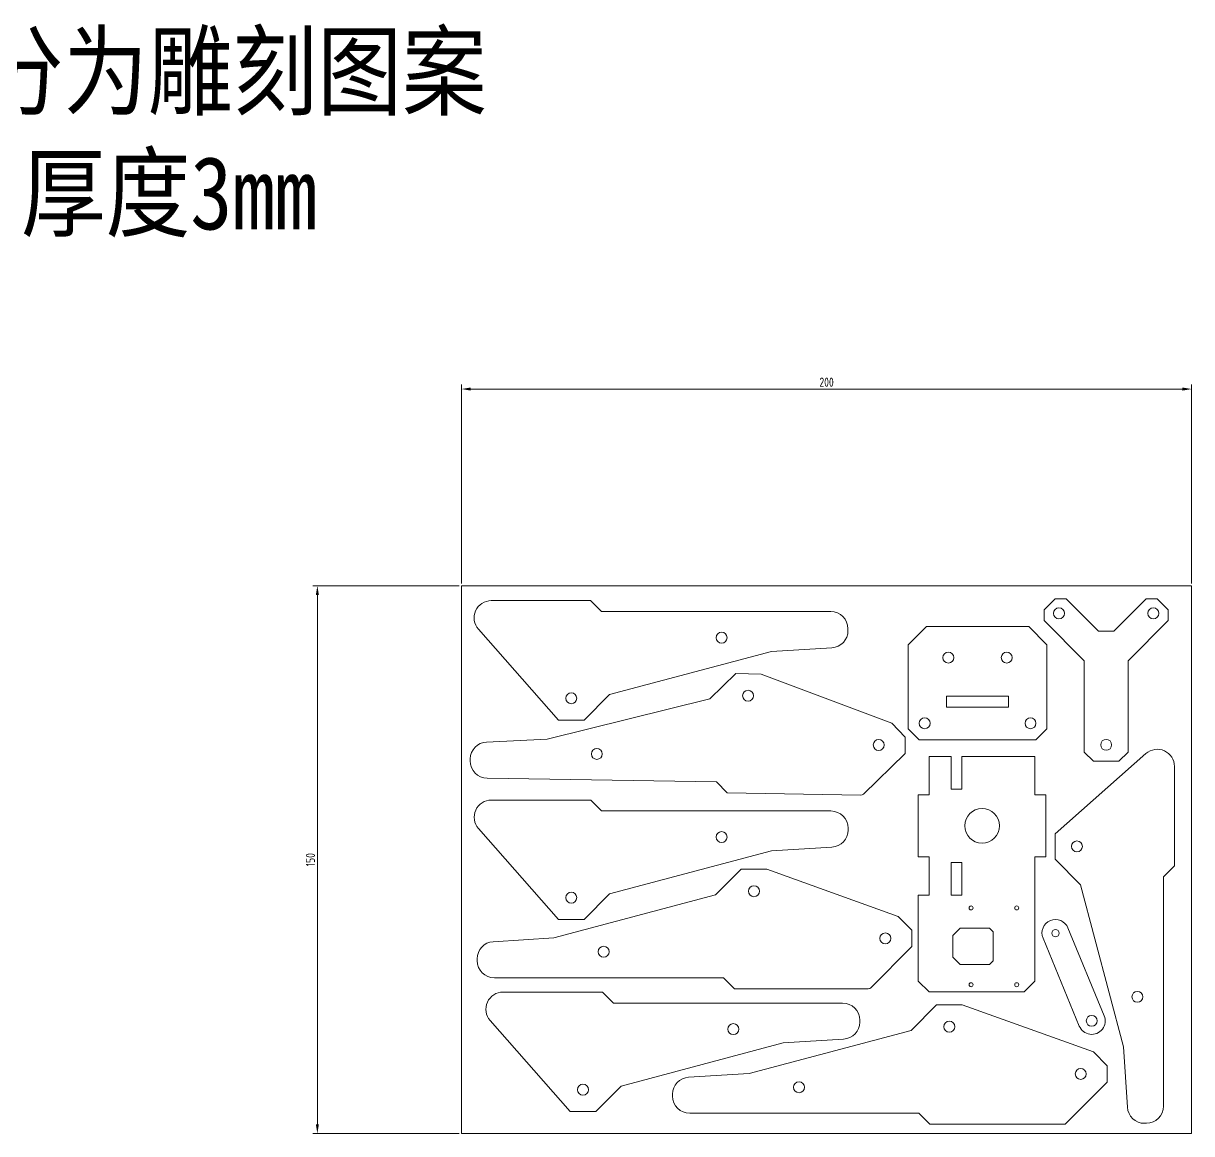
# Model space of a CAD drawing. Header units: millimetres. Extents: x 9121 to 9769, y -4282 to -3493.
# Drawn here: x 9440.6 to 9760.6, y -3797 to -3493 of the extents above; entities that cross this region are included whole.
import ezdxf

# ---------------------------------------------------------------- set-up
doc = ezdxf.new("R2010")
doc.units = ezdxf.units.MM
doc.header["$LTSCALE"] = 100
doc.header["$PDMODE"] = 3
doc.header["$PDSIZE"] = 8
doc.layers.get('0').update_dxf_attribs({"linetype": 'CONTINUOUS', "lineweight": 5})
doc.layers.get('Defpoints').update_dxf_attribs({"linetype": 'CONTINUOUS', "lineweight": 5})
doc.layers.add('细实线', color=7, linetype='CONTINUOUS', lineweight=5)
doc.styles.add('1.25', font='iso.shx', dxfattribs={"width": 0.85, "height": 1.25})
doc.styles.get("Standard").update_dxf_attribs({"font": 'iso.shx', "width": 0.85})
doc.dimstyles.new('ISO-25', dxfattribs={"dimtxt": 2.5, "dimasz": 2.5, "dimexe": 1.25, "dimexo": 0.625, "dimtad": 1, "dimtxsty": 'Standard', "dimcen": 2.5, "dimadec": 0, "dimazin": 0, "dimtfac": 1, "dimtmove": 0, "dimatfit": 3, "dimfxl": 1, "dimlwd": -1, "dimlwe": -1, "dimarcsym": 0})

# ---------------------------------------------------------------- blocks, each defined once
blk = doc.blocks.new('*D42')
at = {"layer": 'Defpoints', "color": 0, "transparency": 16777216}
for p in [(9560.64, -3647.04), (9521.15, -3797.04), (9560.64, -3797.04)]:
    blk.add_point(p, dxfattribs=at)
at = {"layer": '细实线', "color": 0, "transparency": 16777216}
for p, q in [((9560.02, -3647.04), (9519.9, -3647.04)), ((9521.15, -3649.54), (9521.15, -3794.54)), ((9560.02, -3797.04), (9519.9, -3797.04))]:
    blk.add_line(p, q, dxfattribs=at)
for points in [[(9520.73, -3649.54), (9521.56, -3649.54), (9521.15, -3647.04)], [(9520.73, -3794.54), (9521.56, -3794.54), (9521.15, -3797.04)]]:
    blk.add_solid(points, dxfattribs=at)
at = {"layer": '细实线', "color": 0, "transparency": 16777216, "insert": (9519.24, -3722.04), "char_height": 2.5, "attachment_point": 5, "rotation": 90}
blk.add_mtext('150', dxfattribs=at)
blk = doc.blocks.new('*D43')
at = {"layer": 'Defpoints', "color": 0, "transparency": 16777216}
for p in [(9760.64, -3593.15), (9560.64, -3647.04), (9760.64, -3647.04)]:
    blk.add_point(p, dxfattribs=at)
at = {"layer": '细实线', "color": 0, "transparency": 16777216}
for p, q in [((9560.64, -3646.42), (9560.64, -3591.9)), ((9563.14, -3593.15), (9758.14, -3593.15)), ((9760.64, -3646.42), (9760.64, -3591.9))]:
    blk.add_line(p, q, dxfattribs=at)
for points in [[(9563.14, -3592.73), (9563.14, -3593.57), (9560.64, -3593.15)], [(9758.14, -3592.73), (9758.14, -3593.57), (9760.64, -3593.15)]]:
    blk.add_solid(points, dxfattribs=at)
at = {"layer": '细实线', "color": 0, "transparency": 16777216, "insert": (9660.64, -3591.28), "char_height": 2.5, "attachment_point": 5}
blk.add_mtext('200', dxfattribs=at)

msp = doc.modelspace()

# ---------------------------------------------------------------- linework, layer by layer
msp.add_line((9716.004, -3658.176), (9688.004, -3658.176))
at = {"layer": '细实线'}
for p, q in [((9568.794, -3651.096), (9596.006, -3651.096)), ((9599.006, -3654.096), (9596.006, -3651.096)), ((9723.229, -3650.564), (9720.229, -3653.564)), ((9723.229, -3650.564), (9726.229, -3650.564)), ((9726.229, -3650.564), (9735.108, -3659.443)), ((9748.229, -3650.564), (9739.35, -3659.443)), ((9751.229, -3650.564), (9748.229, -3650.564)), ((9751.229, -3650.564), (9754.229, -3653.564)), ((9599.006, -3654.096), (9661.809, -3654.096)), ((9720.229, -3656.564), (9720.229, -3653.564)), ((9754.229, -3656.564), (9754.229, -3653.564)), ((9720.229, -3656.564), (9731.229, -3667.564)), ((9754.229, -3656.564), (9743.229, -3667.564)), ((9587.191, -3683.819), (9565.266, -3658.901)), ((9666.509, -3658.796), (9666.509, -3659.304)), ((9688.004, -3658.176), (9683.004, -3663.176)), ((9716.004, -3658.176), (9721.004, -3663.176)), ((9735.108, -3659.443), (9739.35, -3659.443)), ((9662.1, -3663.995), (9645.549, -3665.024)), ((9683.004, -3663.176), (9683.004, -3686.176)), ((9721.004, -3663.176), (9721.004, -3686.176)), ((9601.191, -3676.819), (9645.549, -3665.024)), ((9731.229, -3692.564), (9731.229, -3667.564)), ((9743.229, -3692.564), (9743.229, -3667.564)), ((9628.627, -3677.964), (9635.737, -3671.075)), ((9642.736, -3671.186), (9635.737, -3671.075)), ((9642.736, -3671.186), (9678.527, -3684.678)), ((9601.191, -3676.819), (9594.191, -3683.819)), ((9628.627, -3677.964), (9584.088, -3689.058)), ((9693.504, -3680.276), (9693.504, -3677.276)), ((9693.504, -3677.276), (9710.504, -3677.276)), ((9693.504, -3680.276), (9710.504, -3680.276)), ((9710.504, -3677.276), (9710.504, -3680.276)), ((9587.191, -3683.819), (9594.191, -3683.819)), ((9682.214, -3688.5), (9678.527, -3684.678)), ((9686.004, -3689.176), (9683.004, -3686.176)), ((9718.004, -3689.176), (9721.004, -3686.176)), ((9567.523, -3689.826), (9584.088, -3689.058)), ((9682.214, -3688.5), (9682.143, -3692.972)), ((9686.004, -3689.176), (9718.004, -3689.176)), ((9682.143, -3692.972), (9670.754, -3704.06)), ((9723.217, -3714.904), (9748.135, -3692.98)), ((9731.229, -3692.564), (9733.729, -3695.076)), ((9743.229, -3692.564), (9740.729, -3695.076)), ((9563.033, -3694.954), (9563.041, -3694.447)), ((9688.734, -3704.255), (9688.734, -3693.755)), ((9694.734, -3693.755), (9688.734, -3693.755)), ((9694.734, -3702.755), (9694.734, -3693.755)), ((9717.734, -3693.755), (9697.734, -3693.755)), ((9697.734, -3693.755), (9697.734, -3702.755)), ((9717.734, -3704.255), (9717.734, -3693.755)), ((9733.729, -3695.076), (9740.729, -3695.076)), ((9755.94, -3696.508), (9755.94, -3723.72)), ((9630.453, -3700.718), (9567.658, -3699.728)), ((9630.453, -3700.718), (9633.406, -3703.765)), ((9697.734, -3702.755), (9694.734, -3702.755)), ((9568.807, -3705.695), (9596.019, -3705.695)), ((9599.019, -3708.695), (9596.019, -3705.695)), ((9670.04, -3704.343), (9633.406, -3703.765)), ((9688.734, -3704.255), (9685.734, -3704.255)), ((9685.734, -3704.255), (9685.734, -3721.255)), ((9720.734, -3704.255), (9717.734, -3704.255)), ((9720.734, -3704.255), (9720.734, -3721.255)), ((9599.019, -3708.695), (9661.822, -3708.695)), ((9587.204, -3738.418), (9565.279, -3713.5)), ((9666.522, -3713.395), (9666.522, -3713.903)), ((9723.217, -3714.904), (9723.217, -3721.904)), ((9662.114, -3718.594), (9645.562, -3719.623)), ((9601.204, -3731.418), (9645.562, -3719.623)), ((9685.734, -3721.255), (9688.734, -3721.255)), ((9688.734, -3721.255), (9688.734, -3731.755)), ((9720.734, -3721.255), (9717.734, -3721.255)), ((9717.734, -3721.255), (9717.734, -3755.255)), ((9730.217, -3728.904), (9723.217, -3721.904)), ((9630.248, -3731.656), (9637.248, -3724.656)), ((9644.248, -3724.656), (9637.248, -3724.656)), ((9644.248, -3724.656), (9680.248, -3737.583)), ((9697.734, -3722.755), (9694.734, -3722.755)), ((9694.734, -3722.755), (9694.734, -3731.755)), ((9697.734, -3731.755), (9697.734, -3722.755)), ((9752.94, -3726.72), (9755.94, -3723.72)), ((9752.94, -3726.72), (9752.94, -3789.523)), ((9601.204, -3731.418), (9594.204, -3738.418)), ((9730.217, -3728.904), (9742.012, -3773.263)), ((9630.248, -3731.656), (9585.889, -3743.451)), ((9688.734, -3731.755), (9685.734, -3731.755)), ((9685.734, -3731.755), (9685.734, -3755.255)), ((9697.734, -3731.755), (9694.734, -3731.755)), ((9683.994, -3741.346), (9680.248, -3737.583)), ((9587.204, -3738.418), (9594.204, -3738.418)), ((9697.234, -3740.755), (9695.234, -3742.755)), ((9697.234, -3740.755), (9705.234, -3740.755)), ((9705.234, -3740.755), (9706.234, -3741.755)), ((9726.771, -3740.717), (9736.694, -3764.749)), ((9569.338, -3744.48), (9585.889, -3743.451)), ((9683.994, -3741.346), (9683.994, -3745.819)), ((9695.234, -3748.755), (9695.234, -3742.755)), ((9706.234, -3741.755), (9706.234, -3749.755)), ((9719.931, -3743.542), (9729.855, -3767.573)), ((9683.994, -3745.819), (9672.781, -3757.084)), ((9564.93, -3749.171), (9564.93, -3749.679)), ((9695.234, -3748.755), (9697.234, -3750.755)), ((9705.234, -3750.755), (9697.234, -3750.755)), ((9706.234, -3749.755), (9705.234, -3750.755)), ((9632.433, -3754.379), (9569.63, -3754.379)), ((9632.433, -3754.379), (9635.433, -3757.379)), ((9685.734, -3755.255), (9688.734, -3758.255)), ((9717.734, -3755.255), (9714.734, -3758.255)), ((9572.015, -3758.282), (9599.227, -3758.282)), ((9602.227, -3761.282), (9599.227, -3758.282)), ((9672.072, -3757.379), (9635.433, -3757.379)), ((9714.734, -3758.255), (9688.734, -3758.255)), ((9602.227, -3761.282), (9665.03, -3761.282)), ((9683.771, -3768.761), (9690.771, -3761.761)), ((9697.771, -3761.761), (9690.771, -3761.761)), ((9697.771, -3761.761), (9733.771, -3774.687)), ((9590.412, -3791.005), (9568.487, -3766.087)), ((9669.73, -3765.982), (9669.73, -3766.49)), ((9683.771, -3768.761), (9639.412, -3780.556)), ((9604.412, -3784.005), (9648.77, -3772.21)), ((9665.322, -3771.181), (9648.77, -3772.21)), ((9737.517, -3778.451), (9733.771, -3774.687)), ((9743.041, -3789.814), (9742.012, -3773.263)), ((9737.517, -3778.451), (9737.517, -3782.923)), ((9622.861, -3781.585), (9639.412, -3780.556)), ((9604.412, -3784.005), (9597.412, -3791.005)), ((9737.517, -3782.923), (9726.304, -3794.189)), ((9618.453, -3786.783), (9618.453, -3786.276)), ((9590.412, -3791.005), (9597.412, -3791.005)), ((9685.956, -3791.483), (9623.153, -3791.483)), ((9685.956, -3791.483), (9688.956, -3794.483)), ((9725.595, -3794.483), (9688.956, -3794.483)), ((9747.732, -3794.223), (9748.24, -3794.223))]:
    msp.add_line(p, q, dxfattribs=at)
msp.add_lwpolyline([(9560.644, -3797.042), (9760.644, -3797.042), (9760.644, -3647.042), (9560.644, -3647.042)], close=True, dxfattribs=at)
for centre, radius in [((9724.303, -3654.576), 1.5), ((9750.155, -3654.576), 1.5), ((9631.872, -3661.243), 1.5), ((9694.004, -3666.676), 1.5), ((9710.004, -3666.676), 1.5), ((9590.691, -3677.819), 1.5), ((9639.142, -3677.13), 1.5), ((9687.504, -3684.676), 1.5), ((9716.504, -3684.676), 1.5), ((9674.933, -3690.622), 1.5), ((9737.229, -3690.576), 1.5), ((9597.704, -3693.054), 1.5), ((9703.234, -3712.755), 4.75), ((9631.885, -3715.842), 1.5), ((9729.217, -3718.404), 1.5), ((9590.704, -3732.418), 1.5), ((9640.748, -3730.656), 1.5), ((9700.234, -3735.255), 0.55), ((9712.734, -3735.255), 0.55), ((9723.351, -3742.129), 1), ((9676.748, -3743.583), 1.5), ((9599.567, -3747.232), 1.5), ((9700.234, -3756.255), 0.55), ((9712.734, -3756.255), 0.55), ((9745.793, -3759.586), 1.5), ((9694.271, -3767.761), 1.5), ((9733.274, -3766.161), 1.5), ((9635.093, -3768.429), 1.5), ((9730.271, -3780.687), 1.5), ((9593.912, -3785.005), 1.5), ((9653.09, -3784.337), 1.5)]:
    msp.add_circle(centre, radius, dxfattribs=at)
for centre, radius, start, end in [((9568.794, -3655.796), 4.7, 90, 221.34405), ((9661.809, -3658.796), 4.7, 0, 90), ((9661.809, -3659.304), 4.7, 273.55884, 0), ((9567.74, -3694.521), 4.7, 92.65518, 179.09634), ((9751.24, -3696.508), 4.7, 0, 131.34405), ((9567.732, -3695.028), 4.7, 179.09634, 269.09634), ((9568.807, -3710.395), 4.7, 90, 221.34405), ((9670.056, -3703.343), 1, 269.09634, 314.22883), ((9661.822, -3713.395), 4.7, 0, 90), ((9661.822, -3713.903), 4.7, 273.55884, 0), ((9723.351, -3742.129), 3.7, 22.43683, 202.43683), ((9569.63, -3749.171), 4.7, 93.55884, 180), ((9569.63, -3749.679), 4.7, 180, 270), ((9672.072, -3756.379), 1, 270, 315.13249), ((9572.015, -3762.982), 4.7, 90, 221.34405), ((9665.03, -3765.982), 4.7, 0, 90), ((9665.03, -3766.49), 4.7, 273.55884, 0), ((9733.274, -3766.161), 3.7, 202.43683, 22.43683), ((9623.153, -3786.276), 4.7, 93.55884, 180), ((9623.153, -3786.783), 4.7, 180, 270), ((9747.732, -3789.523), 4.7, 183.55884, 270), ((9748.24, -3789.523), 4.7, 270, 0), ((9725.595, -3793.483), 1, 270, 315.13249)]:
    msp.add_arc(centre, radius, start, end, dxfattribs=at)

# ---------------------------------------------------------------- texts
at = {"layer": '细实线', "insert": (9312.452, -3496.096), "char_height": 20, "attachment_point": 1, "style": '1.25'}
msp.add_mtext_dynamic_manual_height_columns('{\\fSimSun|b0|i0|c134|p2;白色填充部分为雕刻图案\\P黑色亚克力 厚度3mm}', width=352.95443, gutter_width=6.25, heights=[0], dxfattribs=at)

# ---------------------------------------------------------------- dimensions: what is measured, and where the dimension line sits
at = {"layer": '细实线'}
dim = msp.add_linear_dim(base=(9760.644, -3593.151), p1=(9560.644, -3647.042), p2=(9760.644, -3647.042), dimstyle='ISO-25', dxfattribs=at)
dim.commit()
dim.dimension.update_dxf_attribs({"geometry": '*D43', "text_midpoint": (9660.644, -3591.275)})
dim = msp.add_linear_dim(base=(9521.146, -3797.042), p1=(9560.644, -3647.042), p2=(9560.644, -3797.042), angle=90, dimstyle='ISO-25', dxfattribs=at)
dim.commit()
dim.dimension.update_dxf_attribs({"geometry": '*D42', "text_midpoint": (9519.237, -3722.042)})

doc.saveas('drawing.dxf')
